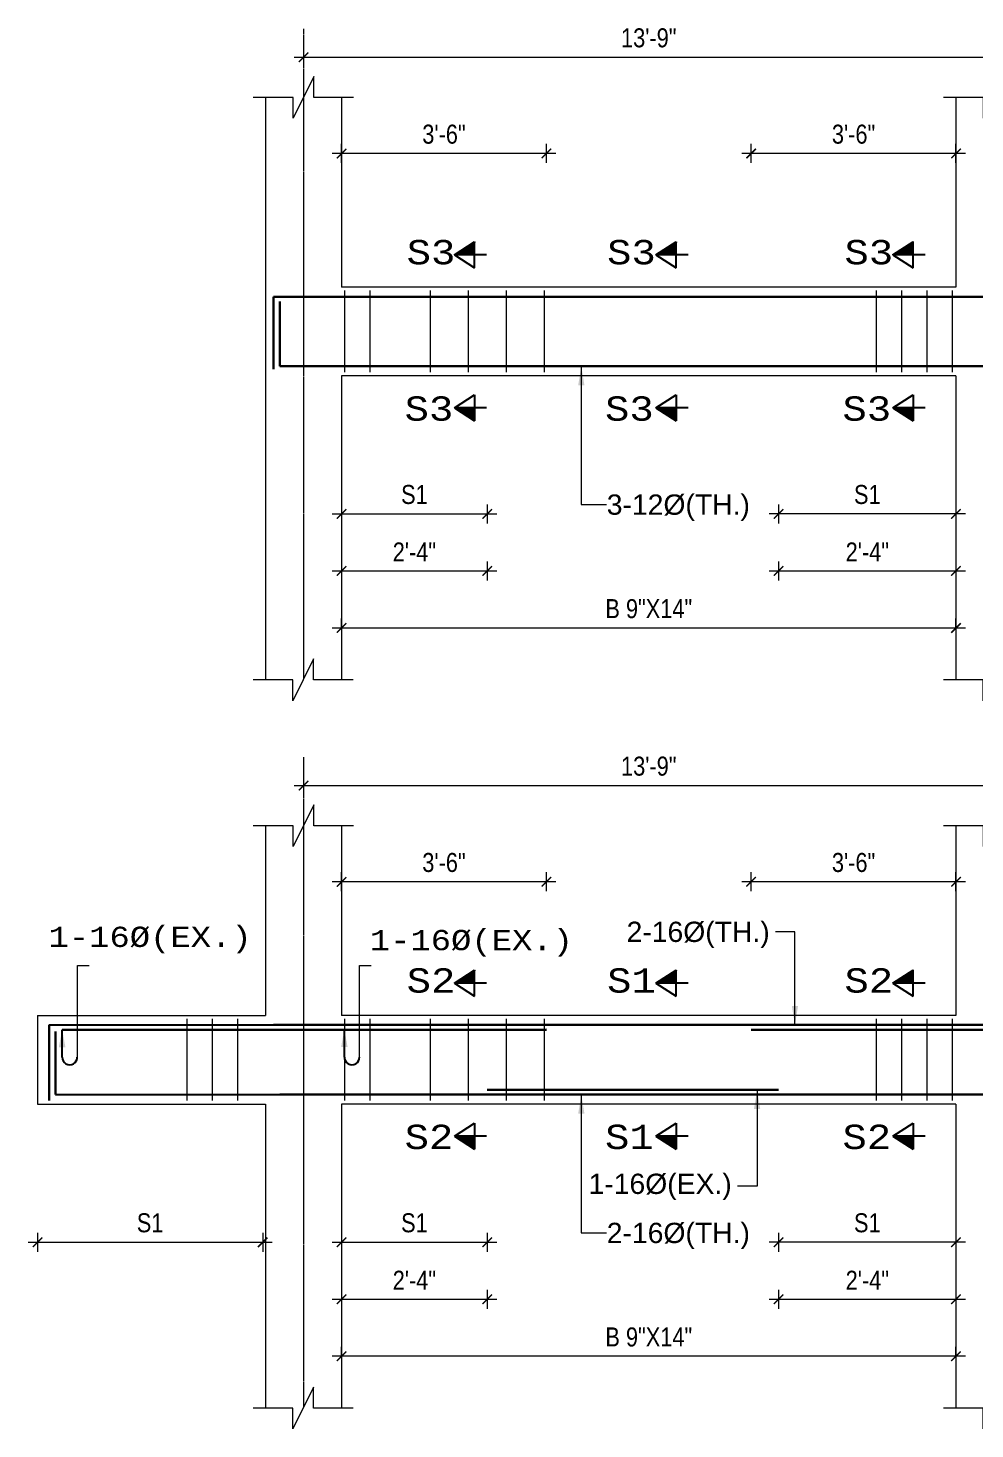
# Model space of a CAD drawing. Header units: inches. Extents: x -2812 to 9774, y -15726 to -746.
# Drawn here: x -2112.9 to -1813.9, y -11123.7 to -10681.5 of the extents above; entities that cross this region are included whole.
import ezdxf

# ---------------------------------------------------------------- set-up
doc = ezdxf.new("R2010")
doc.units = ezdxf.units.IN
doc.header["$LTSCALE"] = 17
doc.header["$MEASUREMENT"] = 0
for name, pattern in [('ACAD_ISO02W100', [15, 12, -3]), ('ACAD_ISO03W100', [30, 12, -18]), ('CENTER2', [1.125, 0.75, -0.125, 0.125, -0.125])]:
    doc.linetypes.add(name, pattern=pattern)
for name, color, linetype, lineweight in [('09 CONTINUITY', 7, 'Continuous', 9), ('15 CENTER', 113, 'CENTER2', 15), ('15 EXT BAR DIMENSION', 130, 'Continuous', 15), ('15 TEXT', 7, 'Continuous', 15), ('20 BEAM ELEVATION', 140, 'ACAD_ISO03W100', 20), ('20 BEAM SECTION ARROW', 7, 'ACAD_ISO02W100', 20), ('20 STIRRUPS', 137, 'Continuous', 20), ('25 BOT BAR', 12, 'Continuous', 25), ('30 EXTRABAR', 6, 'Continuous', 30), ('30 RENFORCEMENT', 12, 'Continuous', 30), ('MARK', 1, 'Continuous', 25), ('RINF', 4, 'Continuous', 25)]:
    doc.layers.add(name, color=color, linetype=linetype, lineweight=lineweight)
doc.layers.add('Dim', color=1, linetype='Continuous')
doc.styles.add('ARIAL', font='arial.ttf')
doc.styles.add('CUNEW', font='cour.ttf')
doc.styles.add('ordinary', font='ARIALN.TTF')
doc.styles.add('TEX8', font='cour.ttf', dxfattribs={"width": 0.75})
doc.dimstyles.new('SUREN 1', dxfattribs={"dimtxt": 0.75, "dimasz": 6, "dimexe": 1.5, "dimexo": 1.5, "dimgap": 1, "dimtad": 1, "dimdec": 1, "dimzin": 3, "dimdsep": 46, "dimlunit": 4, "dimtxsty": 'TEX8', "dimblk": 'ARCHTICK', "dimcen": 0.09375, "dimclrd": 1, "dimclre": 1, "dimclrt": 256, "dimadec": 0, "dimazin": 0, "dimtfac": 0.75, "dimtdec": 1, "dimtmove": 1, "dimatfit": 3, "dimfxl": 1, "dimtolj": 1, "dimtzin": 0, "dimlwd": 9, "dimlwe": 9, "dimarcsym": 0})
doc.dimstyles.new('SUREN 4', dxfattribs={"dimtxt": 4, "dimasz": 3, "dimexe": 3, "dimexo": 0, "dimgap": 3, "dimtad": 1, "dimdec": 0, "dimzin": 3, "dimdsep": 46, "dimlunit": 4, "dimtxsty": 'ordinary', "dimblk": 'ARCHTICK', "dimcen": 8, "dimdle": 3, "dimclrd": 1, "dimclre": 5, "dimclrt": 256, "dimadec": 3, "dimazin": 0, "dimtfac": 1, "dimtdec": 0, "dimtmove": 1, "dimatfit": 3, "dimfxl": 3, "dimfxlon": 1, "dimfrac": 1, "dimtolj": 1, "dimtzin": 0, "dimlwd": 5, "dimlwe": 5, "dimarcsym": 0})

# ---------------------------------------------------------------- blocks, each defined once
blk = doc.blocks.new('_ArchTick')
at = {"color": 0, "linetype": 'ByBlock', "const_width": 0.15}
blk.add_lwpolyline([(-0.5, -0.5), (0.5, 0.5)], dxfattribs=at)
blk = doc.blocks.new('*D1243')
at = {"layer": 'Defpoints', "color": 0, "transparency": 16777216}
for p in [(15194.66, -9027.01), (15250.66, -9027.01), (15194.66, -9070.62)]:
    blk.add_point(p, dxfattribs=at)
at = {"layer": 'Dim', "color": 5, "lineweight": 5, "transparency": 16777216}
for p, q in [((15194.66, -9067.62), (15194.66, -9073.62)), ((15250.66, -9067.62), (15250.66, -9073.62))]:
    blk.add_line(p, q, dxfattribs=at)
at = {"layer": 'Dim', "color": 1, "lineweight": 5, "transparency": 16777216}
blk.add_line((15253.66, -9070.62), (15191.66, -9070.62), dxfattribs=at)
at = {"layer": 'Dim', "color": 1, "lineweight": 5, "transparency": 16777216, "xscale": 3, "yscale": 3, "zscale": 3, "rotation": 180}
blk.add_blockref('_ArchTick', (15194.66, -9070.62), dxfattribs=at)
at = {"layer": 'Dim', "color": 1, "lineweight": 5, "transparency": 16777216, "xscale": 3, "yscale": 3, "zscale": 3}
blk.add_blockref('_ArchTick', (15250.66, -9070.62), dxfattribs=at)
at = {"layer": 'Dim', "transparency": 16777216, "insert": (15222.66, -9064.51), "char_height": 6, "attachment_point": 5, "style": 'ordinary'}
blk.add_mtext('\\A1;S1', dxfattribs=at)
blk = doc.blocks.new('*D1244')
at = {"layer": 'Defpoints', "color": 0, "transparency": 16777216}
for p in [(15194.66, -9027.01), (15250.66, -9027.01), (15250.66, -9088.62)]:
    blk.add_point(p, dxfattribs=at)
at = {"layer": 'Dim', "color": 5, "lineweight": 5, "transparency": 16777216}
for p, q in [((15194.66, -9085.62), (15194.66, -9091.62)), ((15250.66, -9085.62), (15250.66, -9091.62))]:
    blk.add_line(p, q, dxfattribs=at)
at = {"layer": 'Dim', "color": 1, "lineweight": 5, "transparency": 16777216}
blk.add_line((15191.66, -9088.62), (15253.66, -9088.62), dxfattribs=at)
at = {"layer": 'Dim', "color": 1, "lineweight": 5, "transparency": 16777216, "xscale": 3, "yscale": 3, "zscale": 3, "rotation": 180}
blk.add_blockref('_ArchTick', (15194.66, -9088.62), dxfattribs=at)
at = {"layer": 'Dim', "color": 1, "lineweight": 5, "transparency": 16777216, "xscale": 3, "yscale": 3, "zscale": 3}
blk.add_blockref('_ArchTick', (15250.66, -9088.62), dxfattribs=at)
at = {"layer": 'Dim', "transparency": 16777216, "insert": (15222.66, -9082.61), "char_height": 6, "attachment_point": 5, "style": 'ordinary'}
blk.add_mtext('\\A1;2\'-4"', dxfattribs=at)
blk = doc.blocks.new('*D1245')
at = {"layer": 'Defpoints', "color": 0, "transparency": 16777216}
for p in [(15056.66, -9027.01), (15102.66, -9027.01), (15102.66, -9070.62)]:
    blk.add_point(p, dxfattribs=at)
at = {"layer": 'Dim', "color": 5, "lineweight": 5, "transparency": 16777216}
for p, q in [((15056.66, -9067.62), (15056.66, -9073.62)), ((15102.66, -9067.62), (15102.66, -9073.62))]:
    blk.add_line(p, q, dxfattribs=at)
at = {"layer": 'Dim', "color": 1, "lineweight": 5, "transparency": 16777216}
blk.add_line((15053.66, -9070.62), (15105.66, -9070.62), dxfattribs=at)
at = {"layer": 'Dim', "color": 1, "lineweight": 5, "transparency": 16777216, "xscale": 3, "yscale": 3, "zscale": 3, "rotation": 180}
blk.add_blockref('_ArchTick', (15056.66, -9070.62), dxfattribs=at)
at = {"layer": 'Dim', "color": 1, "lineweight": 5, "transparency": 16777216, "xscale": 3, "yscale": 3, "zscale": 3}
blk.add_blockref('_ArchTick', (15102.66, -9070.62), dxfattribs=at)
at = {"layer": 'Dim', "transparency": 16777216, "insert": (15079.66, -9064.51), "char_height": 6, "attachment_point": 5, "style": 'ordinary'}
blk.add_mtext('\\A1;S1', dxfattribs=at)
blk = doc.blocks.new('*D1246')
at = {"layer": 'Defpoints', "color": 0, "transparency": 16777216}
for p in [(15056.66, -9027.01), (15102.66, -9027.01), (15102.66, -9088.62)]:
    blk.add_point(p, dxfattribs=at)
at = {"layer": 'Dim', "color": 5, "lineweight": 5, "transparency": 16777216}
for p, q in [((15056.66, -9085.62), (15056.66, -9091.62)), ((15102.66, -9085.62), (15102.66, -9091.62))]:
    blk.add_line(p, q, dxfattribs=at)
at = {"layer": 'Dim', "color": 1, "lineweight": 5, "transparency": 16777216}
blk.add_line((15053.66, -9088.62), (15105.66, -9088.62), dxfattribs=at)
at = {"layer": 'Dim', "color": 1, "lineweight": 5, "transparency": 16777216, "xscale": 3, "yscale": 3, "zscale": 3, "rotation": 180}
blk.add_blockref('_ArchTick', (15056.66, -9088.62), dxfattribs=at)
at = {"layer": 'Dim', "color": 1, "lineweight": 5, "transparency": 16777216, "xscale": 3, "yscale": 3, "zscale": 3}
blk.add_blockref('_ArchTick', (15102.66, -9088.62), dxfattribs=at)
at = {"layer": 'Dim', "transparency": 16777216, "insert": (15079.66, -9082.61), "char_height": 6, "attachment_point": 5, "style": 'ordinary'}
blk.add_mtext('\\A1;2\'-4"', dxfattribs=at)
blk = doc.blocks.new('*D1247')
at = {"layer": 'Defpoints', "color": 0, "transparency": 16777216}
for p in [(15056.66, -9106.62), (15056.66, -9106.62), (15250.66, -9106.62)]:
    blk.add_point(p, dxfattribs=at)
at = {"layer": 'Dim', "color": 5, "lineweight": 5, "transparency": 16777216}
for p, q in [((15056.66, -9106.62), (15056.66, -9103.62)), ((15250.66, -9106.62), (15250.66, -9103.62))]:
    blk.add_line(p, q, dxfattribs=at)
at = {"layer": 'Dim', "color": 1, "lineweight": 5, "transparency": 16777216}
blk.add_line((15253.66, -9106.62), (15053.66, -9106.62), dxfattribs=at)
at = {"layer": 'Dim', "color": 1, "lineweight": 5, "transparency": 16777216, "xscale": 3, "yscale": 3, "zscale": 3, "rotation": 180}
blk.add_blockref('_ArchTick', (15056.66, -9106.62), dxfattribs=at)
at = {"layer": 'Dim', "color": 1, "lineweight": 5, "transparency": 16777216, "xscale": 3, "yscale": 3, "zscale": 3}
blk.add_blockref('_ArchTick', (15250.66, -9106.62), dxfattribs=at)
at = {"layer": 'Dim', "transparency": 16777216, "insert": (15153.66, -9100.55), "char_height": 6, "attachment_point": 5, "style": 'ordinary'}
blk.add_mtext('\\A1;B 9"X14"', dxfattribs=at)
blk = doc.blocks.new('*D1253')
at = {"layer": 'Defpoints', "color": 0, "transparency": 16777216}
for p in [(15044.66, -8917.53), (15262.66, -8917.53), (15262.66, -8926.43)]:
    blk.add_point(p, dxfattribs=at)
at = {"layer": 'Dim', "color": 5, "lineweight": 5, "transparency": 16777216}
for p, q in [((15044.66, -8923.43), (15044.66, -8929.43)), ((15262.66, -8923.43), (15262.66, -8929.43))]:
    blk.add_line(p, q, dxfattribs=at)
at = {"layer": 'Dim', "color": 1, "lineweight": 5, "transparency": 16777216}
blk.add_line((15041.66, -8926.43), (15265.66, -8926.43), dxfattribs=at)
at = {"layer": 'Dim', "color": 1, "lineweight": 5, "transparency": 16777216, "xscale": 3, "yscale": 3, "zscale": 3, "rotation": 180}
blk.add_blockref('_ArchTick', (15044.66, -8926.43), dxfattribs=at)
at = {"layer": 'Dim', "color": 1, "lineweight": 5, "transparency": 16777216, "xscale": 3, "yscale": 3, "zscale": 3}
blk.add_blockref('_ArchTick', (15262.66, -8926.43), dxfattribs=at)
at = {"layer": 'Dim', "transparency": 16777216, "insert": (15153.66, -8920.37), "char_height": 6, "attachment_point": 5, "style": 'ordinary'}
blk.add_mtext('\\A1;13\'-9"', dxfattribs=at)
blk = doc.blocks.new('*D1254')
at = {"layer": 'Defpoints', "color": 0, "transparency": 16777216}
for p in [(15185.99, -8956.84), (15250.66, -8999.01), (15185.99, -9003.52, 0)]:
    blk.add_point(p, dxfattribs=at)
at = {"layer": 'Dim', "color": 5, "lineweight": 5, "transparency": 16777216}
for p, q in [((15185.99, -8959.84), (15185.99, -8953.84)), ((15250.66, -8959.84), (15250.66, -8953.84))]:
    blk.add_line(p, q, dxfattribs=at)
at = {"layer": 'Dim', "color": 1, "lineweight": 5, "transparency": 16777216}
blk.add_line((15253.66, -8956.84), (15182.99, -8956.84), dxfattribs=at)
at = {"layer": 'Dim', "color": 1, "lineweight": 5, "transparency": 16777216, "xscale": 3, "yscale": 3, "zscale": 3, "rotation": 180}
blk.add_blockref('_ArchTick', (15185.99, -8956.84), dxfattribs=at)
at = {"layer": 'Dim', "color": 1, "lineweight": 5, "transparency": 16777216, "xscale": 3, "yscale": 3, "zscale": 3}
blk.add_blockref('_ArchTick', (15250.66, -8956.84), dxfattribs=at)
at = {"layer": 'Dim', "transparency": 16777216, "insert": (15218.32, -8950.78), "char_height": 6, "attachment_point": 5, "style": 'ordinary'}
blk.add_mtext('\\A1;3\'-6"', dxfattribs=at)
blk = doc.blocks.new('*D1255')
at = {"layer": 'Defpoints', "color": 0, "transparency": 16777216}
for p in [(15056.66, -8956.84), (15121.32, -8999.01), (15056.66, -9003.52, 0)]:
    blk.add_point(p, dxfattribs=at)
at = {"layer": 'Dim', "color": 5, "lineweight": 5, "transparency": 16777216}
for p, q in [((15056.66, -8959.84), (15056.66, -8953.84)), ((15121.32, -8959.84), (15121.32, -8953.84))]:
    blk.add_line(p, q, dxfattribs=at)
at = {"layer": 'Dim', "color": 1, "lineweight": 5, "transparency": 16777216}
blk.add_line((15124.32, -8956.84), (15053.66, -8956.84), dxfattribs=at)
at = {"layer": 'Dim', "color": 1, "lineweight": 5, "transparency": 16777216, "xscale": 3, "yscale": 3, "zscale": 3, "rotation": 180}
blk.add_blockref('_ArchTick', (15056.66, -8956.84), dxfattribs=at)
at = {"layer": 'Dim', "color": 1, "lineweight": 5, "transparency": 16777216, "xscale": 3, "yscale": 3, "zscale": 3}
blk.add_blockref('_ArchTick', (15121.32, -8956.84), dxfattribs=at)
at = {"layer": 'Dim', "transparency": 16777216, "insert": (15088.99, -8950.78), "char_height": 6, "attachment_point": 5, "style": 'ordinary'}
blk.add_mtext('\\A1;3\'-6"', dxfattribs=at)
blk = doc.blocks.new('A$C760A2D39')
at = {"layer": 'MARK', "color": 2}
blk.add_line((0.65, 1.5), (0.65, 6.92), dxfattribs=at)
blk.add_ellipse((2.15, 1.5), major_axis=(-1.06, 1.06), ratio=1, start_param=0.785398, end_param=3.926991, dxfattribs=at)
blk.add_solid([(1.3, 3.47), (0.65, 6.93), (0, 3.47)], dxfattribs=at)
blk = doc.blocks.new('A$C685A745A')
at = {"layer": '20 BEAM ELEVATION', "linetype": 'Continuous', "lineweight": 20, "ltscale": 10}
blk.add_lwpolyline([(3.65, 1.47), (3.65, 19.57), (5.96, 19.57)], dxfattribs=at)
at = {"layer": '20 BEAM SECTION ARROW', "color": 6, "linetype": 'Continuous'}
blk.add_blockref('A$C760A2D39', (0, -0.01), dxfattribs=at)
blk = doc.blocks.new('*D1256')
at = {"layer": 'Defpoints', "color": 0, "transparency": 16777216}
for p in [(14960.66, -9027.01), (15031.77, -9027.01), (15031.77, -9070.62)]:
    blk.add_point(p, dxfattribs=at)
at = {"layer": 'Dim', "color": 5, "lineweight": 5, "transparency": 16777216}
for p, q in [((14960.66, -9067.62), (14960.66, -9073.62)), ((15031.77, -9067.62), (15031.77, -9073.62))]:
    blk.add_line(p, q, dxfattribs=at)
at = {"layer": 'Dim', "color": 1, "lineweight": 5, "transparency": 16777216}
blk.add_line((14957.66, -9070.62), (15034.77, -9070.62), dxfattribs=at)
at = {"layer": 'Dim', "color": 1, "lineweight": 5, "transparency": 16777216, "xscale": 3, "yscale": 3, "zscale": 3, "rotation": 180}
blk.add_blockref('_ArchTick', (14960.66, -9070.62), dxfattribs=at)
at = {"layer": 'Dim', "color": 1, "lineweight": 5, "transparency": 16777216, "xscale": 3, "yscale": 3, "zscale": 3}
blk.add_blockref('_ArchTick', (15031.77, -9070.62), dxfattribs=at)
at = {"layer": 'Dim', "transparency": 16777216, "insert": (14996.21, -9064.51), "char_height": 6, "attachment_point": 5, "style": 'ordinary'}
blk.add_mtext('\\A1;S1', dxfattribs=at)
blk = doc.blocks.new('*D1294')
at = {"layer": 'Defpoints', "color": 0, "transparency": 16777216}
for p in [(15194.66, -8797.12), (15250.66, -8797.12), (15194.66, -8840.73)]:
    blk.add_point(p, dxfattribs=at)
at = {"layer": 'Dim', "color": 5, "lineweight": 5, "transparency": 16777216}
for p, q in [((15194.66, -8837.73), (15194.66, -8843.73)), ((15250.66, -8837.73), (15250.66, -8843.73))]:
    blk.add_line(p, q, dxfattribs=at)
at = {"layer": 'Dim', "color": 1, "lineweight": 5, "transparency": 16777216}
blk.add_line((15253.66, -8840.73), (15191.66, -8840.73), dxfattribs=at)
at = {"layer": 'Dim', "color": 1, "lineweight": 5, "transparency": 16777216, "xscale": 3, "yscale": 3, "zscale": 3, "rotation": 180}
blk.add_blockref('_ArchTick', (15194.66, -8840.73), dxfattribs=at)
at = {"layer": 'Dim', "color": 1, "lineweight": 5, "transparency": 16777216, "xscale": 3, "yscale": 3, "zscale": 3}
blk.add_blockref('_ArchTick', (15250.66, -8840.73), dxfattribs=at)
at = {"layer": 'Dim', "transparency": 16777216, "insert": (15222.66, -8834.62), "char_height": 6, "attachment_point": 5, "style": 'ordinary'}
blk.add_mtext('\\A1;S1', dxfattribs=at)
blk = doc.blocks.new('*D1295')
at = {"layer": 'Defpoints', "color": 0, "transparency": 16777216}
for p in [(15194.66, -8797.12), (15250.66, -8797.12), (15250.66, -8858.73)]:
    blk.add_point(p, dxfattribs=at)
at = {"layer": 'Dim', "color": 5, "lineweight": 5, "transparency": 16777216}
for p, q in [((15194.66, -8855.73), (15194.66, -8861.73)), ((15250.66, -8855.73), (15250.66, -8861.73))]:
    blk.add_line(p, q, dxfattribs=at)
at = {"layer": 'Dim', "color": 1, "lineweight": 5, "transparency": 16777216}
blk.add_line((15191.66, -8858.73), (15253.66, -8858.73), dxfattribs=at)
at = {"layer": 'Dim', "color": 1, "lineweight": 5, "transparency": 16777216, "xscale": 3, "yscale": 3, "zscale": 3, "rotation": 180}
blk.add_blockref('_ArchTick', (15194.66, -8858.73), dxfattribs=at)
at = {"layer": 'Dim', "color": 1, "lineweight": 5, "transparency": 16777216, "xscale": 3, "yscale": 3, "zscale": 3}
blk.add_blockref('_ArchTick', (15250.66, -8858.73), dxfattribs=at)
at = {"layer": 'Dim', "transparency": 16777216, "insert": (15222.66, -8852.72), "char_height": 6, "attachment_point": 5, "style": 'ordinary'}
blk.add_mtext('\\A1;2\'-4"', dxfattribs=at)
blk = doc.blocks.new('*D1296')
at = {"layer": 'Defpoints', "color": 0, "transparency": 16777216}
for p in [(15056.66, -8797.12), (15102.66, -8797.12), (15102.66, -8840.73)]:
    blk.add_point(p, dxfattribs=at)
at = {"layer": 'Dim', "color": 5, "lineweight": 5, "transparency": 16777216}
for p, q in [((15056.66, -8837.73), (15056.66, -8843.73)), ((15102.66, -8837.73), (15102.66, -8843.73))]:
    blk.add_line(p, q, dxfattribs=at)
at = {"layer": 'Dim', "color": 1, "lineweight": 5, "transparency": 16777216}
blk.add_line((15053.66, -8840.73), (15105.66, -8840.73), dxfattribs=at)
at = {"layer": 'Dim', "color": 1, "lineweight": 5, "transparency": 16777216, "xscale": 3, "yscale": 3, "zscale": 3, "rotation": 180}
blk.add_blockref('_ArchTick', (15056.66, -8840.73), dxfattribs=at)
at = {"layer": 'Dim', "color": 1, "lineweight": 5, "transparency": 16777216, "xscale": 3, "yscale": 3, "zscale": 3}
blk.add_blockref('_ArchTick', (15102.66, -8840.73), dxfattribs=at)
at = {"layer": 'Dim', "transparency": 16777216, "insert": (15079.66, -8834.62), "char_height": 6, "attachment_point": 5, "style": 'ordinary'}
blk.add_mtext('\\A1;S1', dxfattribs=at)
blk = doc.blocks.new('*D1297')
at = {"layer": 'Defpoints', "color": 0, "transparency": 16777216}
for p in [(15056.66, -8797.12), (15102.66, -8797.12), (15102.66, -8858.73)]:
    blk.add_point(p, dxfattribs=at)
at = {"layer": 'Dim', "color": 5, "lineweight": 5, "transparency": 16777216}
for p, q in [((15056.66, -8855.73), (15056.66, -8861.73)), ((15102.66, -8855.73), (15102.66, -8861.73))]:
    blk.add_line(p, q, dxfattribs=at)
at = {"layer": 'Dim', "color": 1, "lineweight": 5, "transparency": 16777216}
blk.add_line((15053.66, -8858.73), (15105.66, -8858.73), dxfattribs=at)
at = {"layer": 'Dim', "color": 1, "lineweight": 5, "transparency": 16777216, "xscale": 3, "yscale": 3, "zscale": 3, "rotation": 180}
blk.add_blockref('_ArchTick', (15056.66, -8858.73), dxfattribs=at)
at = {"layer": 'Dim', "color": 1, "lineweight": 5, "transparency": 16777216, "xscale": 3, "yscale": 3, "zscale": 3}
blk.add_blockref('_ArchTick', (15102.66, -8858.73), dxfattribs=at)
at = {"layer": 'Dim', "transparency": 16777216, "insert": (15079.66, -8852.72), "char_height": 6, "attachment_point": 5, "style": 'ordinary'}
blk.add_mtext('\\A1;2\'-4"', dxfattribs=at)
blk = doc.blocks.new('*D1298')
at = {"layer": 'Defpoints', "color": 0, "transparency": 16777216}
for p in [(15056.66, -8876.73), (15056.66, -8876.73), (15250.66, -8876.73)]:
    blk.add_point(p, dxfattribs=at)
at = {"layer": 'Dim', "color": 5, "lineweight": 5, "transparency": 16777216}
for p, q in [((15056.66, -8876.73), (15056.66, -8873.73)), ((15250.66, -8876.73), (15250.66, -8873.73))]:
    blk.add_line(p, q, dxfattribs=at)
at = {"layer": 'Dim', "color": 1, "lineweight": 5, "transparency": 16777216}
blk.add_line((15253.66, -8876.73), (15053.66, -8876.73), dxfattribs=at)
at = {"layer": 'Dim', "color": 1, "lineweight": 5, "transparency": 16777216, "xscale": 3, "yscale": 3, "zscale": 3, "rotation": 180}
blk.add_blockref('_ArchTick', (15056.66, -8876.73), dxfattribs=at)
at = {"layer": 'Dim', "color": 1, "lineweight": 5, "transparency": 16777216, "xscale": 3, "yscale": 3, "zscale": 3}
blk.add_blockref('_ArchTick', (15250.66, -8876.73), dxfattribs=at)
at = {"layer": 'Dim', "transparency": 16777216, "insert": (15153.66, -8870.66), "char_height": 6, "attachment_point": 5, "style": 'ordinary'}
blk.add_mtext('\\A1;B 9"X14"', dxfattribs=at)
blk = doc.blocks.new('*D1302')
at = {"layer": 'Defpoints', "color": 0, "transparency": 16777216}
for p in [(15044.66, -8687.64), (15262.66, -8687.64), (15262.66, -8696.54)]:
    blk.add_point(p, dxfattribs=at)
at = {"layer": 'Dim', "color": 5, "lineweight": 5, "transparency": 16777216}
for p, q in [((15044.66, -8693.54), (15044.66, -8699.54)), ((15262.66, -8693.54), (15262.66, -8699.54))]:
    blk.add_line(p, q, dxfattribs=at)
at = {"layer": 'Dim', "color": 1, "lineweight": 5, "transparency": 16777216}
blk.add_line((15041.66, -8696.54), (15265.66, -8696.54), dxfattribs=at)
at = {"layer": 'Dim', "color": 1, "lineweight": 5, "transparency": 16777216, "xscale": 3, "yscale": 3, "zscale": 3, "rotation": 180}
blk.add_blockref('_ArchTick', (15044.66, -8696.54), dxfattribs=at)
at = {"layer": 'Dim', "color": 1, "lineweight": 5, "transparency": 16777216, "xscale": 3, "yscale": 3, "zscale": 3}
blk.add_blockref('_ArchTick', (15262.66, -8696.54), dxfattribs=at)
at = {"layer": 'Dim', "transparency": 16777216, "insert": (15153.66, -8690.48), "char_height": 6, "attachment_point": 5, "style": 'ordinary'}
blk.add_mtext('\\A1;13\'-9"', dxfattribs=at)
blk = doc.blocks.new('*D1303')
at = {"layer": 'Defpoints', "color": 0, "transparency": 16777216}
for p in [(15185.99, -8726.95), (15250.66, -8769.12), (15185.99, -8773.63, 0)]:
    blk.add_point(p, dxfattribs=at)
at = {"layer": 'Dim', "color": 5, "lineweight": 5, "transparency": 16777216}
for p, q in [((15185.99, -8729.95), (15185.99, -8723.95)), ((15250.66, -8729.95), (15250.66, -8723.95))]:
    blk.add_line(p, q, dxfattribs=at)
at = {"layer": 'Dim', "color": 1, "lineweight": 5, "transparency": 16777216}
blk.add_line((15253.66, -8726.95), (15182.99, -8726.95), dxfattribs=at)
at = {"layer": 'Dim', "color": 1, "lineweight": 5, "transparency": 16777216, "xscale": 3, "yscale": 3, "zscale": 3, "rotation": 180}
blk.add_blockref('_ArchTick', (15185.99, -8726.95), dxfattribs=at)
at = {"layer": 'Dim', "color": 1, "lineweight": 5, "transparency": 16777216, "xscale": 3, "yscale": 3, "zscale": 3}
blk.add_blockref('_ArchTick', (15250.66, -8726.95), dxfattribs=at)
at = {"layer": 'Dim', "transparency": 16777216, "insert": (15218.32, -8720.89), "char_height": 6, "attachment_point": 5, "style": 'ordinary'}
blk.add_mtext('\\A1;3\'-6"', dxfattribs=at)
blk = doc.blocks.new('*D1304')
at = {"layer": 'Defpoints', "color": 0, "transparency": 16777216}
for p in [(15056.66, -8726.95), (15121.32, -8769.12), (15056.66, -8773.63, 0)]:
    blk.add_point(p, dxfattribs=at)
at = {"layer": 'Dim', "color": 5, "lineweight": 5, "transparency": 16777216}
for p, q in [((15056.66, -8729.95), (15056.66, -8723.95)), ((15121.32, -8729.95), (15121.32, -8723.95))]:
    blk.add_line(p, q, dxfattribs=at)
at = {"layer": 'Dim', "color": 1, "lineweight": 5, "transparency": 16777216}
blk.add_line((15124.32, -8726.95), (15053.66, -8726.95), dxfattribs=at)
at = {"layer": 'Dim', "color": 1, "lineweight": 5, "transparency": 16777216, "xscale": 3, "yscale": 3, "zscale": 3, "rotation": 180}
blk.add_blockref('_ArchTick', (15056.66, -8726.95), dxfattribs=at)
at = {"layer": 'Dim', "color": 1, "lineweight": 5, "transparency": 16777216, "xscale": 3, "yscale": 3, "zscale": 3}
blk.add_blockref('_ArchTick', (15121.32, -8726.95), dxfattribs=at)
at = {"layer": 'Dim', "transparency": 16777216, "insert": (15088.99, -8720.89), "char_height": 6, "attachment_point": 5, "style": 'ordinary'}
blk.add_mtext('\\A1;3\'-6"', dxfattribs=at)
blk = doc.blocks.new('BS2')
at = {"layer": 'RINF'}
h = blk.add_hatch(dxfattribs=at)
h.set_pattern_fill('ANSI31', color=1, scale=0.029257, style=0)
h.set_pattern_definition([(135.000000013, (-53559.1178443, -24147.547023), (0.00271529004177, 0.00271529004057), [])])
h.paths.add_polyline_path([(15098.68, -8754.82), (15092.28, -8758.91), (15098.68, -8758.91)])
h = blk.add_hatch(dxfattribs=at)
h.set_pattern_fill('ANSI31', color=1, scale=0.029257, style=0)
h.set_pattern_definition([(135.000000013, (-53622.7517822, -24147.547023), (0.00271529004177, 0.00271529004057), [])])
h.paths.add_polyline_path([(15162.32, -8754.82), (15155.91, -8758.91), (15162.32, -8758.91)])
h = blk.add_hatch(dxfattribs=at)
h.set_pattern_fill('ANSI31', color=1, scale=0.029257, style=0)
h.set_pattern_definition([(135.000000013, (-53697.5920435, -24147.547023), (0.00271529004177, 0.00271529004057), [])])
h.paths.add_polyline_path([(15237.16, -8754.82), (15230.75, -8758.91), (15237.16, -8758.91)])
h = blk.add_hatch(dxfattribs=at)
h.set_pattern_fill('ANSI31', color=1, scale=1.6, style=0)
h.set_pattern_definition([(135.000000013, (-3778632.72824, -825940.36753), (0.148492424155, 0.148492424089), [])])
h.paths.add_polyline_path([(15098.68, -8811.31), (15092.28, -8807.22), (15098.68, -8807.22)])
h = blk.add_hatch(dxfattribs=at)
h.set_pattern_fill('ANSI31', color=1, scale=1.6, style=0)
h.set_pattern_definition([(135.000000013, (-3778696.36218, -825940.36753), (0.148492424155, 0.148492424089), [])])
h.paths.add_polyline_path([(15162.32, -8811.31), (15155.91, -8807.22), (15162.32, -8807.22)])
h = blk.add_hatch(dxfattribs=at)
h.set_pattern_fill('ANSI31', color=1, scale=1.6, style=0)
h.set_pattern_definition([(135.000000013, (-3778771.20244, -825940.36753), (0.148492424155, 0.148492424089), [])])
h.paths.add_polyline_path([(15237.16, -8811.31), (15230.75, -8807.22), (15237.16, -8807.22)])
h = blk.add_hatch(dxfattribs=at)
h.set_pattern_fill('ANSI31', color=1, scale=0.029257, style=0)
h.set_pattern_definition([(135.000000013, (-53559.1178443, -24377.4366464), (0.00271529004177, 0.00271529004057), [])])
h.paths.add_polyline_path([(15098.68, -8984.71), (15092.28, -8988.8), (15098.68, -8988.8)])
h = blk.add_hatch(dxfattribs=at)
h.set_pattern_fill('ANSI31', color=1, scale=0.029257, style=0)
h.set_pattern_definition([(135.000000013, (-53622.7517822, -24377.4366464), (0.00271529004177, 0.00271529004057), [])])
h.paths.add_polyline_path([(15162.32, -8984.71), (15155.91, -8988.8), (15162.32, -8988.8)])
h = blk.add_hatch(dxfattribs=at)
h.set_pattern_fill('ANSI31', color=1, scale=0.029257, style=0)
h.set_pattern_definition([(135.000000013, (-53697.5920435, -24377.4366464), (0.00271529004177, 0.00271529004057), [])])
h.paths.add_polyline_path([(15237.16, -8984.71), (15230.75, -8988.8), (15237.16, -8988.8)])
h = blk.add_hatch(dxfattribs=at)
h.set_pattern_fill('ANSI31', color=1, scale=1.6, style=0)
h.set_pattern_definition([(135.000000013, (-3778632.72824, -826170.25715), (0.148492424155, 0.148492424089), [])])
h.paths.add_polyline_path([(15098.68, -9041.2), (15092.28, -9037.11), (15098.68, -9037.11)])
h = blk.add_hatch(dxfattribs=at)
h.set_pattern_fill('ANSI31', color=1, scale=1.6, style=0)
h.set_pattern_definition([(135.000000013, (-3778696.36218, -826170.25715), (0.148492424155, 0.148492424089), [])])
h.paths.add_polyline_path([(15162.32, -9041.2), (15155.91, -9037.11), (15162.32, -9037.11)])
h = blk.add_hatch(dxfattribs=at)
h.set_pattern_fill('ANSI31', color=1, scale=1.6, style=0)
h.set_pattern_definition([(135.000000013, (-3778771.20244, -826170.25715), (0.148492424155, 0.148492424089), [])])
h.paths.add_polyline_path([(15237.16, -9041.2), (15230.75, -9037.11), (15237.16, -9037.11)])
at = {"layer": '09 CONTINUITY', "color": 2, "lineweight": 5, "ltscale": 25, "elevation": 0}
for points in [[(15060.38, -8709.29), (15047.87, -8709.29), (15047.87, -8702.66), (15041.34, -8715.84), (15041.34, -8709.29), (15028.76, -8709.29)], [(15278.38, -8709.29), (15265.87, -8709.29), (15265.87, -8702.66), (15259.34, -8715.84), (15259.34, -8709.29), (15246.76, -8709.29)], [(15060.33, -8893.12), (15047.83, -8893.12), (15047.83, -8886.49), (15041.29, -8899.67), (15041.29, -8893.12), (15028.71, -8893.12)], [(15278.33, -8893.12), (15265.83, -8893.12), (15265.83, -8886.49), (15259.29, -8899.67), (15259.29, -8893.12), (15246.71, -8893.12)], [(15060.38, -8939.18), (15047.87, -8939.18), (15047.87, -8932.55), (15041.34, -8945.73), (15041.34, -8939.18), (15028.76, -8939.18)], [(15278.38, -8939.18), (15265.87, -8939.18), (15265.87, -8932.55), (15259.34, -8945.73), (15259.34, -8939.18), (15246.76, -8939.18)], [(15060.33, -9123.01), (15047.83, -9123.01), (15047.83, -9116.38), (15041.29, -9129.56), (15041.29, -9123.01), (15028.71, -9123.01)], [(15278.33, -9123.01), (15265.83, -9123.01), (15265.83, -9116.38), (15259.29, -9129.56), (15259.29, -9123.01), (15246.71, -9123.01)]]:
    blk.add_lwpolyline(points, dxfattribs=at)
at = {"layer": '15 CENTER', "ltscale": 0.05}
for p, q in [((15044.66, -8687.64, 0), (15044.66, -8892.88, 0)), ((15044.66, -8917.53, 0), (15044.66, -9122.77, 0))]:
    blk.add_line(p, q, dxfattribs=at)
at = {"layer": '20 BEAM ELEVATION', "linetype": 'ByBlock', "ltscale": 20}
for p, q in [((15032.66, -8709.29, 0), (15032.66, -8797.12, 0)), ((15056.66, -8709.29, 0), (15056.66, -8769.12, 0)), ((15250.66, -8709.29, 0), (15250.66, -8769.12, 0)), ((15250.66, -8769.12, 0), (15056.66, -8769.12, 0)), ((15032.66, -8797.12, 0), (15032.66, -8893.12, 0)), ((15056.66, -8797.12, 0), (15056.66, -8893.12, 0)), ((15250.66, -8797.12, 0), (15056.66, -8797.12, 0)), ((15250.66, -8797.12, 0), (15250.66, -8893.12, 0)), ((15032.66, -8939.18, 0), (15032.66, -8999.01, 0)), ((15056.66, -8939.18, 0), (15056.66, -8999.01, 0)), ((15250.66, -8939.18, 0), (15250.66, -8999.01, 0)), ((14960.66, -8999.01, 0), (14960.66, -9021.51, 0)), ((14960.66, -8999.01, 0), (15032.66, -8999.01, 0)), ((14960.66, -8999.01, 0), (14960.66, -9027.01, 0)), ((15250.66, -8999.01, 0), (15056.66, -8999.01, 0)), ((14960.66, -9027.01, 0), (15032.66, -9027.01, 0)), ((15032.66, -9027.01, 0), (15032.66, -9123.01, 0)), ((15056.66, -9027.01, 0), (15056.66, -9123.01, 0)), ((15250.66, -9027.01, 0), (15056.66, -9027.01, 0)), ((15250.66, -9027.01, 0), (15250.66, -9123.01, 0))]:
    blk.add_line(p, q, dxfattribs=at)
at = {"layer": '20 STIRRUPS'}
for p, q in [((15057.54, -8770.18, 0), (15057.54, -8795.96, 0)), ((15065.54, -8770.18, 0), (15065.54, -8795.96, 0)), ((15084.67, -8770.18, 0), (15084.67, -8795.96, 0)), ((15096.67, -8770.18, 0), (15096.67, -8795.96, 0)), ((15108.67, -8770.18, 0), (15108.67, -8795.96, 0)), ((15120.67, -8770.18, 0), (15120.67, -8795.96, 0)), ((15225.47, -8770.18, 0), (15225.47, -8795.96, 0)), ((15233.47, -8770.18, 0), (15233.47, -8795.96, 0)), ((15241.47, -8770.18, 0), (15241.47, -8795.96, 0)), ((15249.47, -8770.18, 0), (15249.47, -8795.96, 0)), ((15007.77, -9000.07, 0), (15007.77, -9025.84, 0)), ((15015.77, -9000.07, 0), (15015.77, -9025.84, 0)), ((15023.77, -9000.07, 0), (15023.77, -9025.84, 0)), ((15057.54, -9000.07, 0), (15057.54, -9025.84, 0)), ((15065.54, -9000.07, 0), (15065.54, -9025.84, 0)), ((15084.67, -9000.07, 0), (15084.67, -9025.84, 0)), ((15096.67, -9000.07, 0), (15096.67, -9025.84, 0)), ((15108.67, -9000.07, 0), (15108.67, -9025.84, 0)), ((15120.67, -9000.07, 0), (15120.67, -9025.84, 0)), ((15225.47, -9000.07, 0), (15225.47, -9025.84, 0)), ((15233.47, -9000.07, 0), (15233.47, -9025.84, 0)), ((15241.47, -9000.07, 0), (15241.47, -9025.84, 0)), ((15249.47, -9000.07, 0), (15249.47, -9025.84, 0))]:
    blk.add_line(p, q, dxfattribs=at)
at = {"layer": '30 EXTRABAR', "lineweight": 30, "ltscale": 0.75}
for p, q in [((15320.67, -9003.51, 0), (15250.66, -9003.52, 0)), ((15194.66, -9022.54, 0), (15102.66, -9022.55, 0))]:
    blk.add_line(p, q, dxfattribs=at)
at = {"layer": '30 EXTRABAR', "lineweight": 30, "ltscale": 0.75, "elevation": 0, "flags": 128}
for points in [[(14968.42, -9003.52), (15121.32, -9003.52)], [(15121.32, -9003.51), (15038.61, -9003.52)], [(15250.66, -9003.52), (15185.99, -9003.52)]]:
    blk.add_lwpolyline(points, dxfattribs=at)
at = {"layer": '30 RENFORCEMENT', "lineweight": 30, "ltscale": 0.75}
for p, q in [((15250.66, -8772.15, 0), (15035.19, -8772.15, 0)), ((15035.19, -8772.15, 0), (15035.19, -8795.04, 0)), ((15450.97, -8772.14, 0), (15250.66, -8772.15, 0)), ((15037.19, -8773.68, 0), (15037.19, -8794.12, 0)), ((15250.66, -8794.12, 0), (15037.19, -8794.12, 0)), ((15448.97, -8794.1), (15250.66, -8794.12, 0)), ((14964.34, -9002.01, 0), (14964.34, -9025.85, 0)), ((14964.34, -9002.09, 0), (15036.34, -9002.04, 0)), ((14964.34, -9002.09, 0), (14964.34, -9020.35, 0)), ((15250.66, -9002.04, 0), (15035.19, -9002.04, 0)), ((15668.97, -9002.02), (15250.66, -9002.04, 0)), ((14966.34, -9004.14, 0), (14966.34, -9024.01, 0)), ((14966.34, -9024.08, 0), (15038.34, -9024.01, 0)), ((15250.66, -9024.01, 0), (15037.19, -9024.01, 0)), ((15666.97, -9023.99), (15250.66, -9024.01, 0))]:
    blk.add_line(p, q, dxfattribs=at)
at = {"layer": 'RINF', "color": 1}
for p, q in [((15092.28, -8758.91, 0), (15098.68, -8754.82, 0)), ((15098.68, -8763, 0), (15098.68, -8754.82, 0)), ((15155.91, -8758.91, 0), (15162.32, -8754.82, 0)), ((15162.32, -8763, 0), (15162.32, -8754.82, 0)), ((15230.75, -8758.91, 0), (15237.16, -8754.82, 0)), ((15237.16, -8763, 0), (15237.16, -8754.82, 0)), ((15102.42, -8758.91, 0), (15092.28, -8758.91, 0)), ((15092.28, -8758.91, 0), (15098.68, -8763, 0)), ((15166.06, -8758.91, 0), (15155.91, -8758.91, 0)), ((15155.91, -8758.91, 0), (15162.32, -8763, 0)), ((15240.9, -8758.91, 0), (15230.75, -8758.91, 0)), ((15230.75, -8758.91, 0), (15237.16, -8763, 0)), ((15092.28, -8807.22, 0), (15098.68, -8803.13, 0)), ((15098.68, -8803.13, 0), (15098.68, -8811.31, 0)), ((15155.91, -8807.22, 0), (15162.32, -8803.13, 0)), ((15162.32, -8803.13, 0), (15162.32, -8811.31, 0)), ((15230.75, -8807.22, 0), (15237.16, -8803.13, 0)), ((15237.16, -8803.13, 0), (15237.16, -8811.31, 0)), ((15102.42, -8807.22, 0), (15092.28, -8807.22, 0)), ((15092.28, -8807.22, 0), (15098.68, -8811.31, 0)), ((15166.06, -8807.22, 0), (15155.91, -8807.22, 0)), ((15155.91, -8807.22, 0), (15162.32, -8811.31, 0)), ((15240.9, -8807.22, 0), (15230.75, -8807.22, 0)), ((15230.75, -8807.22, 0), (15237.16, -8811.31, 0)), ((15092.28, -8988.8, 0), (15098.68, -8984.71, 0)), ((15098.68, -8992.89, 0), (15098.68, -8984.71, 0)), ((15155.91, -8988.8, 0), (15162.32, -8984.71, 0)), ((15162.32, -8992.89, 0), (15162.32, -8984.71, 0)), ((15230.75, -8988.8, 0), (15237.16, -8984.71, 0)), ((15237.16, -8992.89, 0), (15237.16, -8984.71, 0)), ((15102.42, -8988.8, 0), (15092.28, -8988.8, 0)), ((15092.28, -8988.8, 0), (15098.68, -8992.89, 0)), ((15166.06, -8988.8, 0), (15155.91, -8988.8, 0)), ((15155.91, -8988.8, 0), (15162.32, -8992.89, 0)), ((15240.9, -8988.8, 0), (15230.75, -8988.8, 0)), ((15230.75, -8988.8, 0), (15237.16, -8992.89, 0)), ((15092.28, -9037.11, 0), (15098.68, -9033.02, 0)), ((15098.68, -9033.02, 0), (15098.68, -9041.2, 0)), ((15155.91, -9037.11, 0), (15162.32, -9033.02, 0)), ((15162.32, -9033.02, 0), (15162.32, -9041.2, 0)), ((15230.75, -9037.11, 0), (15237.16, -9033.02, 0)), ((15237.16, -9033.02, 0), (15237.16, -9041.2, 0)), ((15102.42, -9037.11, 0), (15092.28, -9037.11, 0)), ((15092.28, -9037.11, 0), (15098.68, -9041.2, 0)), ((15166.06, -9037.11, 0), (15155.91, -9037.11, 0)), ((15155.91, -9037.11, 0), (15162.32, -9041.2, 0)), ((15240.9, -9037.11, 0), (15230.75, -9037.11, 0)), ((15230.75, -9037.11, 0), (15237.16, -9041.2, 0))]:
    blk.add_line(p, q, dxfattribs=at)
at = {"layer": '15 EXT BAR DIMENSION', "xscale": 1.599999999998545, "yscale": 1.599999999998545, "zscale": 1.600000000000193}
blk.add_blockref('A$C685A745A', (15056.5, -9014.57, 0), dxfattribs=at)
at = {"layer": '15 TEXT', "xscale": 1.600000000000364, "yscale": 1.600000000000364, "zscale": 1.600000000000364}
blk.add_blockref('A$C685A745A', (14967.39, -9014.58, 0), dxfattribs=at)
at = {"layer": '15 EXT BAR DIMENSION', "style": 'CUNEW'}
for p in [(14964.13, -8977.41, 0), (15065.57, -8978.43, 0)]:
    blk.add_text('1-16%%C(EX.)', height=6.4, dxfattribs=at).set_placement(p)
at = {"layer": '15 TEXT', "style": 'ARIAL'}
for s, p in [('3-12%%C(TH.)', (15140.39, -8840.98, 0)), ('2-16%%C(TH.)', (15146.65, -8975.83, 0)), ('1-16%%C(EX.)', (15134.64, -9055.37, 0)), ('2-16%%C(TH.)', (15140.39, -9070.87, 0))]:
    blk.add_text(s, height=6.4, dxfattribs=at).set_placement(p)
at = {"layer": '20 BEAM SECTION ARROW', "color": 2, "style": 'CUNEW'}
for s, p in [('S3', (15077.2, -8761.93, 0)), ('S3', (15140.49, -8761.93, 0)), ('S3', (15215.44, -8761.93, 0)), ('S3', (15076.56, -8811.3, 0)), ('S3', (15139.84, -8811.3, 0)), ('S3', (15214.8, -8811.3, 0)), ('S2', (15077.2, -8991.82, 0)), ('S1', (15140.49, -8991.82, 0)), ('S2', (15215.44, -8991.82, 0)), ('S2', (15076.56, -9041.19, 0)), ('S1', (15139.84, -9041.19, 0)), ('S2', (15214.8, -9041.19, 0))]:
    blk.add_text(s, height=7.68, rotation=0, dxfattribs=at).set_placement(p)
at = {"layer": 'Dim'}
for base, p1, p2, text, picture, middle in [((15262.66, -8696.54, 0), (15044.66, -8687.64, 0), (15262.66, -8687.64, 0), '13\'-9"', '*D1302', (15153.66, -8690.48, 0)), ((15056.66, -8726.95, 0), (15121.32, -8769.12, 0), (15056.66, -8773.63, 0), '3\'-6"', '*D1304', (15088.99, -8720.89, 0)), ((15185.99, -8726.95, 0), (15250.66, -8769.12, 0), (15185.99, -8773.63, 0), '3\'-6"', '*D1303', (15218.32, -8720.89, 0)), ((15102.66, -8840.73, 0), (15056.66, -8797.12, 0), (15102.66, -8797.12, 0), 'S1', '*D1296', (15079.66, -8834.62, 0)), ((15102.66, -8858.73, 0), (15056.66, -8797.12, 0), (15102.66, -8797.12, 0), '2\'-4"', '*D1297', (15079.66, -8852.72, 0)), ((15194.66, -8840.73, 0), (15250.66, -8797.12, 0), (15194.66, -8797.12, 0), 'S1', '*D1294', (15222.66, -8834.62, 0)), ((15250.66, -8858.73, 0), (15194.66, -8797.12, 0), (15250.66, -8797.12, 0), '2\'-4"', '*D1295', (15222.66, -8852.72, 0)), ((15056.66, -8876.73, 0), (15250.66, -8876.73, 0), (15056.66, -8876.73, 0), 'B 9"X14"', '*D1298', (15153.66, -8870.66, 0)), ((15262.66, -8926.43, 0), (15044.66, -8917.53, 0), (15262.66, -8917.53, 0), '13\'-9"', '*D1253', (15153.66, -8920.37, 0)), ((15056.66, -8956.84, 0), (15121.32, -8999.01, 0), (15056.66, -9003.52, 0), '3\'-6"', '*D1255', (15088.99, -8950.78, 0)), ((15185.99, -8956.84, 0), (15250.66, -8999.01, 0), (15185.99, -9003.52, 0), '3\'-6"', '*D1254', (15218.32, -8950.78, 0)), ((15102.66, -9070.62, 0), (15056.66, -9027.01, 0), (15102.66, -9027.01, 0), 'S1', '*D1245', (15079.66, -9064.51, 0)), ((15102.66, -9088.62, 0), (15056.66, -9027.01, 0), (15102.66, -9027.01, 0), '2\'-4"', '*D1246', (15079.66, -9082.61, 0)), ((15194.66, -9070.62, 0), (15250.66, -9027.01, 0), (15194.66, -9027.01, 0), 'S1', '*D1243', (15222.66, -9064.51, 0)), ((15250.66, -9088.62, 0), (15194.66, -9027.01, 0), (15250.66, -9027.01, 0), '2\'-4"', '*D1244', (15222.66, -9082.61, 0)), ((15056.66, -9106.62, 0), (15250.66, -9106.62, 0), (15056.66, -9106.62, 0), 'B 9"X14"', '*D1247', (15153.66, -9100.55, 0))]:
    dim = blk.add_linear_dim(base=base, p1=p1, p2=p2, angle=180, text=text, dimstyle='SUREN 4', override={"dimtxt": 6}, dxfattribs=at)
    dim.commit()
    dim.dimension.update_dxf_attribs({"geometry": picture, "text_midpoint": middle})
dim = blk.add_linear_dim(base=(15031.77, -9070.62, 0), p1=(14960.66, -9027.01, 0), p2=(15031.77, -9027.01, 0), text='S1', dimstyle='SUREN 4', override={"dimtxt": 6}, dxfattribs=at)
dim.commit()
dim.dimension.update_dxf_attribs({"geometry": '*D1256', "text_midpoint": (14996.21, -9064.51, 0)})
at = {"layer": '15 TEXT'}
for points in [[(15132.36, -8794.12, 0), (15132.33, -8837.73, 0), (15140.29, -8837.73, 0)], [(15199.81, -9002.01, 0), (15199.81, -8972.67, 0), (15193.63, -8972.67, 0)], [(15132.36, -9024.01, 0), (15132.33, -9067.62, 0), (15140.29, -9067.62, 0)], [(15187.86, -9022.51, 0), (15187.83, -9052.93, 0), (15181.64, -9052.93, 0)]]:
    blk.add_leader(points, dimstyle='SUREN 1', dxfattribs=at)

msp = doc.modelspace()

# ---------------------------------------------------------------- block references
at = {"layer": '25 BOT BAR'}
msp.add_blockref('BS2', (-17070.59, -1994.18), dxfattribs=at)

doc.saveas('drawing.dxf')
